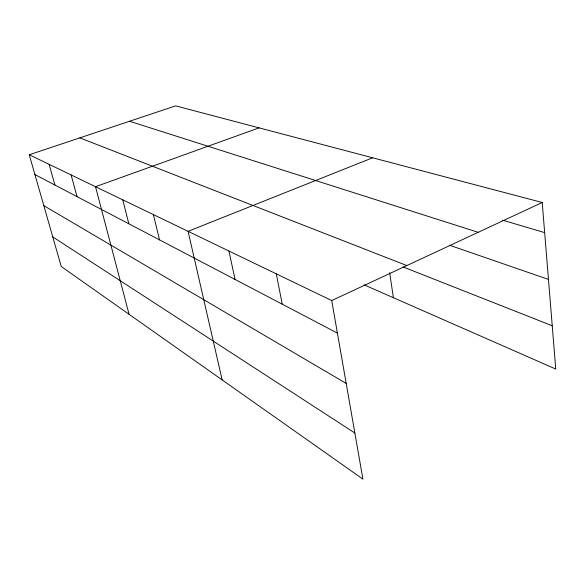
<?xml version="1.0" encoding="UTF-8"?>
<svg xmlns="http://www.w3.org/2000/svg" width="585" height="585" viewBox="0 0 585 585"><rect width="100%" height="100%" fill="white"/><g stroke="black" fill="none" stroke-linecap="round" stroke-linejoin="round"><path stroke-width="0.88" d="M331.717 300.566L362.919 479.13L61.242 266.497L29.25 154.762L331.717 300.566L542.215 202.483L555.75 369.047L364.097 284.829M372.652 157.796L188.077 231.324L222.168 379.921M259.096 127.866L95.516 186.703L129.08 314.306M29.25 154.762L175.624 105.87L542.215 202.483M502.625 220.187L544.664 232.618M129.548 121.256L478.194 232.318M449.375 245.188L548.467 279.418M79.838 137.863L406.846 265.561M403.058 266.957L552.233 325.765M34.917 174.564L337.406 333.099M43.831 205.679L346.196 383.431M52.774 236.925L354.868 433.032M49.147 164.348L54.924 185.05M71.121 174.944L77.008 196.626M122.77 199.836L128.832 223.784M153.394 214.607L159.515 239.865M228.954 251.031L235.046 279.454M276.288 273.846L282.241 304.185M389.668 272.639L393.383 297.699"/></g></svg>
